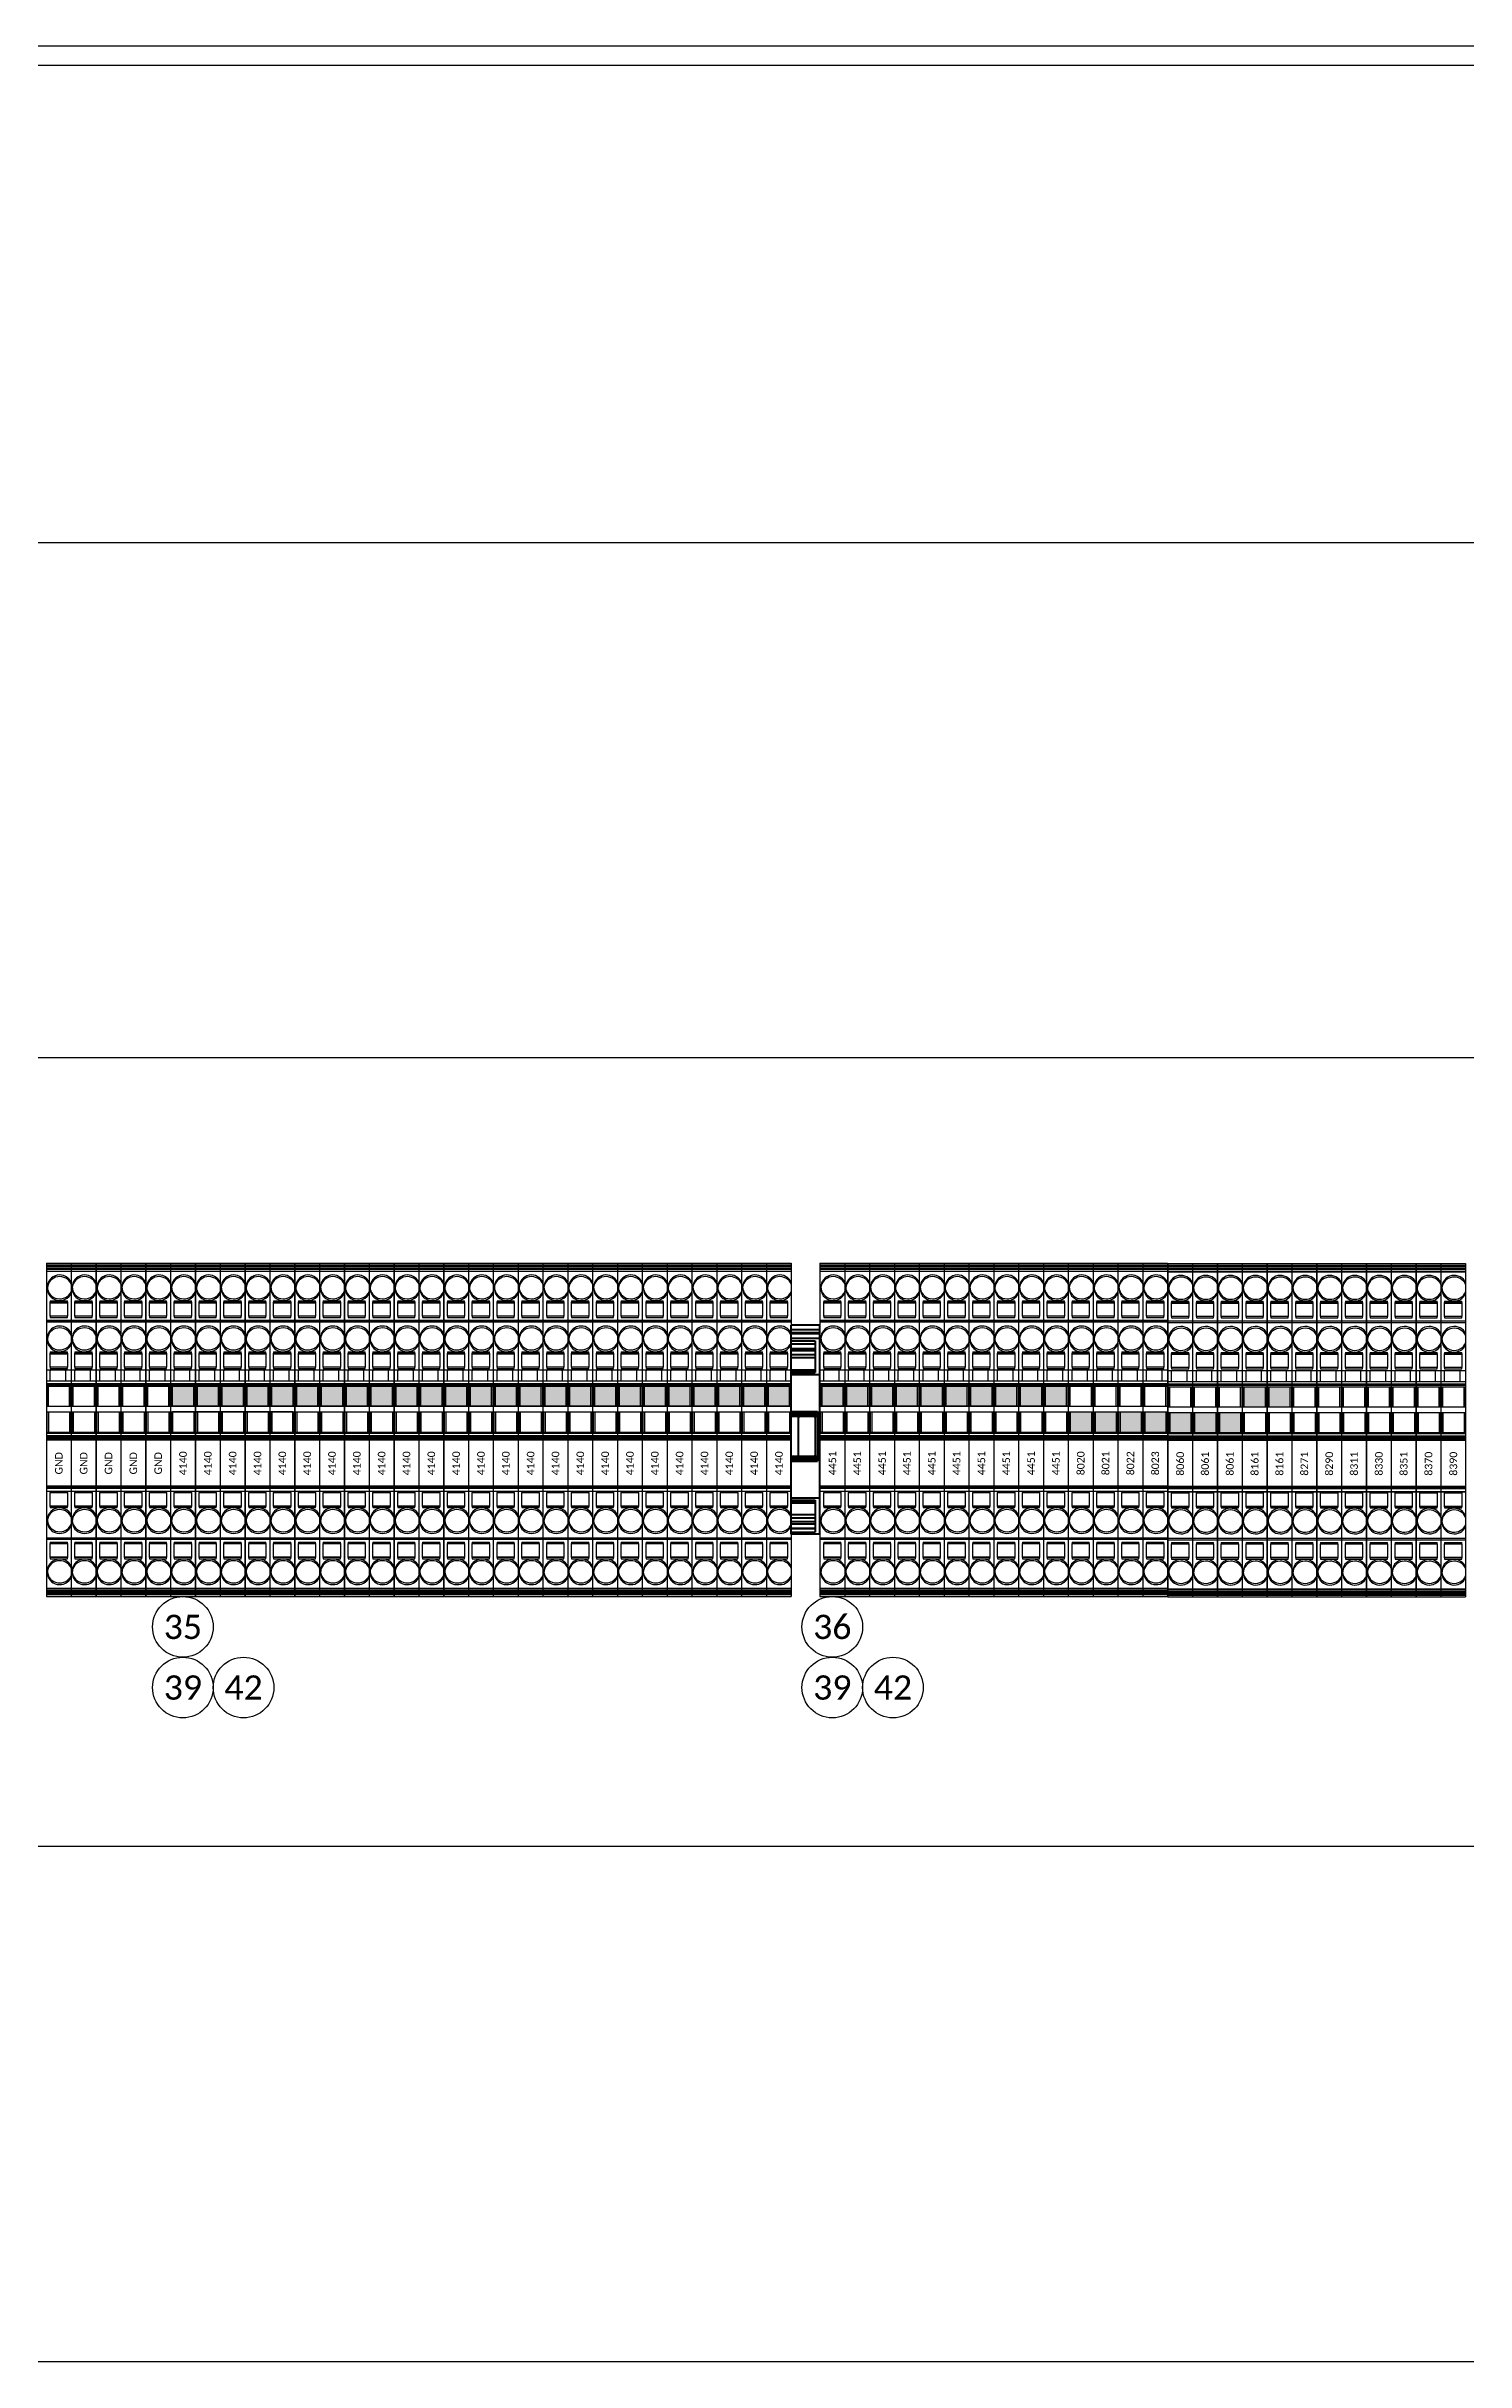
# Model space of a CAD drawing. Header units: inches. Extents: x 0 to 316, y -1 to 150.
# Drawn here: x 195.37 to 207.07, y 109.51 to 128.6 of the extents above; entities that cross this region are included whole.
import ezdxf
from ezdxf.enums import TextEntityAlignment as Align

# ---------------------------------------------------------------- set-up
doc = ezdxf.new("R2010")
doc.units = ezdxf.units.IN
doc.header["$MEASUREMENT"] = 0
doc.linetypes.add('HIDDEN2', pattern=[0.1875, 0.125, -0.0625])
doc.styles.add('Calibri', font='calibri.ttf')

# ---------------------------------------------------------------- blocks, each defined once
blk = doc.blocks.new('TB Wago 2002-1401 GRY')
at = {"lineweight": -3}
for p, q in [((-0.102, 2.75), (0.102, 2.75)), ((-0.102, 2.75), (-0.102, 0)), ((-0.102, 2.736), (0.102, 2.736)), ((-0.102, 2.732), (-0.102, 2.699)), ((0.102, 2.732), (-0.102, 2.732)), ((-0.102, 2.732), (0.102, 2.732)), ((-0.102, 2.73), (0.102, 2.73)), ((-0.102, 2.725), (0.102, 2.725)), ((-0.102, 2.721), (0.102, 2.721)), ((-0.102, 2.707), (0.102, 2.707)), ((-0.102, 2.699), (0.102, 2.699)), ((-0.102, 2.684), (0.102, 2.684)), ((-0.102, 2.682), (0.102, 2.682)), ((0.102, 2.75), (0.102, 0)), ((-0.094, 2.553), (-0.094, 2.539)), ((-0.071, 2.438), (0.071, 2.438)), ((-0.071, 2.438), (-0.071, 2.429)), ((-0.071, 2.429), (0.071, 2.429)), ((-0.071, 2.313), (-0.071, 2.429)), ((-0.071, 2.423), (0.071, 2.423)), ((-0.071, 2.313), (-0.071, 2.301)), ((0.071, 2.313), (-0.071, 2.313)), ((-0.071, 2.301), (0.071, 2.301)), ((0.071, 2.429), (0.071, 2.438)), ((0.071, 2.429), (0.071, 2.313)), ((0.071, 2.301), (0.071, 2.313)), ((-0.102, 2.278), (0.102, 2.278)), ((-0.102, 2.276), (0.102, 2.276)), ((-0.102, 2.264), (0.102, 2.264)), ((-0.102, 2.197), (-0.102, 2.133)), ((-0.094, 2.132), (-0.094, 2.117)), ((-0.071, 2.017), (0.071, 2.017)), ((-0.071, 2.017), (-0.071, 2.007)), ((-0.071, 2.007), (0.071, 2.007)), ((-0.071, 1.891), (-0.071, 2.007)), ((-0.071, 2.001), (0.071, 2.001)), ((0.071, 2.007), (0.071, 2.017)), ((0.071, 2.007), (0.071, 1.891)), ((-0.102, 1.868), (0.102, 1.868)), ((-0.102, 1.778), (0.102, 1.778)), ((-0.102, 1.758), (0.102, 1.758)), ((-0.102, 1.746), (0.102, 1.746)), ((-0.102, 1.734), (0.102, 1.734)), ((-0.094, 1.569), (-0.094, 1.734)), ((-0.085, 1.569), (-0.085, 1.734)), ((-0.071, 1.891), (-0.071, 1.88)), ((0.071, 1.891), (-0.071, 1.891)), ((-0.071, 1.88), (0.071, 1.88)), ((-0.071, 1.778), (-0.071, 1.86)), ((0.055, 1.86), (0.055, 1.778)), ((0.071, 1.88), (0.071, 1.891)), ((0.089, 1.569), (0.089, 1.734)), ((0.098, 1.734), (0.098, 1.569)), ((-0.102, 1.569), (0.102, 1.569)), ((-0.102, 1.522), (0.102, 1.522)), ((-0.102, 1.356), (0.102, 1.356)), ((-0.102, 1.347), (0.102, 1.347)), ((-0.094, 1.356), (-0.094, 1.522)), ((-0.085, 1.522), (-0.085, 1.356)), ((0.089, 1.522), (0.089, 1.356)), ((0.098, 1.522), (0.098, 1.356)), ((-0.102, 1.328), (0.102, 1.328)), ((-0.102, 1.317), (0.102, 1.317)), ((-0.102, 1.315), (0.102, 1.315)), ((-0.102, 1.309), (0.102, 1.309)), ((-0.102, 1.306), (0.102, 1.306)), ((-0.102, 1.305), (0.102, 1.305)), ((-0.102, 1.303), (0.102, 1.303)), ((-0.102, 1.303), (0.102, 1.303)), ((-0.102, 1.292), (0.102, 1.292)), ((-0.102, 0.913), (0.102, 0.913)), ((0.102, 0.906), (-0.102, 0.906)), ((-0.102, 0.903), (0.102, 0.903)), ((-0.102, 0.894), (0.102, 0.894)), ((-0.102, 0.87), (0.012, 0.87)), ((-0.102, 0.87), (0.102, 0.87)), ((-0.102, 0.868), (0.102, 0.868)), ((-0.071, 0.87), (0.071, 0.87)), ((-0.071, 0.87), (-0.071, 0.859)), ((-0.071, 0.859), (0.071, 0.859)), ((-0.071, 0.743), (-0.071, 0.859)), ((0.071, 0.859), (0.071, 0.87)), ((0.071, 0.859), (0.071, 0.743)), ((-0.094, 0.633), (-0.094, 0.619)), ((-0.071, 0.749), (0.071, 0.749)), ((-0.071, 0.743), (-0.071, 0.734)), ((0.071, 0.743), (-0.071, 0.743)), ((-0.071, 0.734), (0.071, 0.734)), ((0.071, 0.734), (0.071, 0.743)), ((-0.102, 0.485), (0.102, 0.485)), ((-0.102, 0.472), (0.102, 0.472)), ((-0.071, 0.449), (0.071, 0.449)), ((-0.071, 0.449), (-0.071, 0.438)), ((-0.071, 0.438), (0.071, 0.438)), ((-0.071, 0.322), (-0.071, 0.438)), ((0.071, 0.438), (0.071, 0.449)), ((0.071, 0.438), (0.071, 0.322)), ((-0.094, 0.211), (-0.094, 0.197)), ((-0.071, 0.327), (0.071, 0.327)), ((-0.071, 0.322), (-0.071, 0.312)), ((0.071, 0.322), (-0.071, 0.322)), ((-0.071, 0.312), (0.071, 0.312)), ((0.071, 0.312), (0.071, 0.322)), ((-0.102, 0.068), (0.102, 0.068)), ((-0.102, 0.066), (0.102, 0.066)), ((-0.102, 0.065), (0.102, 0.065)), ((-0.102, 0.051), (0.102, 0.051)), ((0.102, 0.047), (-0.102, 0.047)), ((-0.102, 0.043), (0.102, 0.043)), ((-0.102, 0.037), (0.102, 0.037)), ((-0.102, 0.03), (0.102, 0.03)), ((-0.102, 0.029), (0.102, 0.029)), ((-0.102, 0.02), (0.102, 0.02)), ((-0.102, 0.018), (0.102, 0.018)), ((-0.102, 0.018), (0.102, 0.018)), ((-0.102, 0.018), (0.102, 0.018)), ((-0.102, 0.016), (0.102, 0.016)), ((-0.102, 0.001), (0.102, 0.001)), ((-0.102, 0), (0.102, 0))]:
    blk.add_line(p, q, dxfattribs=at)
for points in [[(-0.071, 1.86), (-0.071, 1.86), (-0.071, 1.861), (-0.071, 1.861), (-0.071, 1.861), (-0.071, 1.861), (-0.071, 1.861), (-0.071, 1.861), (-0.071, 1.861), (-0.071, 1.861), (-0.071, 1.861), (-0.071, 1.861), (-0.071, 1.861), (-0.071, 1.862), (-0.071, 1.862), (-0.071, 1.862), (-0.071, 1.862), (-0.071, 1.862), (-0.071, 1.862), (-0.071, 1.862), (-0.071, 1.862), (-0.071, 1.862), (-0.071, 1.862), (-0.071, 1.862), (-0.071, 1.863), (-0.071, 1.863), (-0.071, 1.863), (-0.07, 1.863), (-0.07, 1.863), (-0.07, 1.863), (-0.07, 1.863), (-0.07, 1.863), (-0.07, 1.863), (-0.07, 1.863), (-0.07, 1.863), (-0.07, 1.864), (-0.07, 1.864), (-0.07, 1.864), (-0.07, 1.864), (-0.07, 1.864), (-0.07, 1.864), (-0.07, 1.864), (-0.07, 1.864), (-0.07, 1.864), (-0.07, 1.864), (-0.07, 1.864), (-0.07, 1.865), (-0.07, 1.865), (-0.07, 1.865), (-0.07, 1.865), (-0.069, 1.865), (-0.069, 1.865), (-0.069, 1.865), (-0.069, 1.865), (-0.069, 1.865), (-0.069, 1.865), (-0.069, 1.865), (-0.069, 1.865), (-0.069, 1.865), (-0.069, 1.866), (-0.069, 1.866), (-0.069, 1.866), (-0.069, 1.866), (-0.069, 1.866), (-0.069, 1.866), (-0.069, 1.866), (-0.069, 1.866), (-0.068, 1.866), (-0.068, 1.866), (-0.068, 1.866), (-0.068, 1.866), (-0.068, 1.866), (-0.068, 1.866), (-0.068, 1.866), (-0.068, 1.867), (-0.068, 1.867), (-0.068, 1.867), (-0.068, 1.867), (-0.068, 1.867), (-0.068, 1.867), (-0.067, 1.867), (-0.067, 1.867), (-0.067, 1.867), (-0.067, 1.867), (-0.067, 1.867), (-0.067, 1.867), (-0.067, 1.867), (-0.067, 1.867), (-0.067, 1.867), (-0.067, 1.867), (-0.067, 1.867), (-0.067, 1.867), (-0.066, 1.867), (-0.066, 1.867), (-0.066, 1.868), (-0.066, 1.868), (-0.066, 1.868), (-0.066, 1.868), (-0.066, 1.868), (-0.066, 1.868), (-0.066, 1.868), (-0.066, 1.868), (-0.066, 1.868), (-0.065, 1.868), (-0.065, 1.868), (-0.065, 1.868), (-0.065, 1.868), (-0.065, 1.868), (-0.065, 1.868), (-0.065, 1.868), (-0.065, 1.868), (-0.065, 1.868), (-0.065, 1.868), (-0.065, 1.868), (-0.065, 1.868), (-0.064, 1.868), (-0.064, 1.868), (-0.064, 1.868), (-0.064, 1.868), (-0.064, 1.868), (-0.064, 1.868), (-0.064, 1.868), (-0.064, 1.868), (-0.064, 1.868), (-0.064, 1.868), (-0.063, 1.868), (-0.063, 1.868), (-0.063, 1.868), (-0.063, 1.868), (-0.063, 1.868), (-0.063, 1.868)], [(0.047, 1.868), (0.047, 1.868), (0.047, 1.868), (0.048, 1.868), (0.048, 1.868), (0.048, 1.868), (0.048, 1.868), (0.048, 1.868), (0.048, 1.868), (0.048, 1.868), (0.048, 1.868), (0.048, 1.868), (0.048, 1.868), (0.048, 1.868), (0.049, 1.868), (0.049, 1.868), (0.049, 1.868), (0.049, 1.868), (0.049, 1.868), (0.049, 1.868), (0.049, 1.868), (0.049, 1.868), (0.049, 1.868), (0.049, 1.868), (0.049, 1.868), (0.05, 1.868), (0.05, 1.868), (0.05, 1.868), (0.05, 1.868), (0.05, 1.868), (0.05, 1.868), (0.05, 1.868), (0.05, 1.868), (0.05, 1.868), (0.05, 1.868), (0.05, 1.868), (0.051, 1.868), (0.051, 1.867), (0.051, 1.867), (0.051, 1.867), (0.051, 1.867), (0.051, 1.867), (0.051, 1.867), (0.051, 1.867), (0.051, 1.867), (0.051, 1.867), (0.051, 1.867), (0.051, 1.867), (0.052, 1.867), (0.052, 1.867), (0.052, 1.867), (0.052, 1.867), (0.052, 1.867), (0.052, 1.867), (0.052, 1.867), (0.052, 1.867), (0.052, 1.867), (0.052, 1.866), (0.052, 1.866), (0.052, 1.866), (0.053, 1.866), (0.053, 1.866), (0.053, 1.866), (0.053, 1.866), (0.053, 1.866), (0.053, 1.866), (0.053, 1.866), (0.053, 1.866), (0.053, 1.866), (0.053, 1.866), (0.053, 1.866), (0.053, 1.866), (0.053, 1.865), (0.053, 1.865), (0.053, 1.865), (0.053, 1.865), (0.053, 1.865), (0.054, 1.865), (0.054, 1.865), (0.054, 1.865), (0.054, 1.865), (0.054, 1.865), (0.054, 1.865), (0.054, 1.865), (0.054, 1.865), (0.054, 1.864), (0.054, 1.864), (0.054, 1.864), (0.054, 1.864), (0.054, 1.864), (0.054, 1.864), (0.054, 1.864), (0.054, 1.864), (0.054, 1.864), (0.054, 1.864), (0.054, 1.864), (0.055, 1.863), (0.055, 1.863), (0.055, 1.863), (0.055, 1.863), (0.055, 1.863), (0.055, 1.863), (0.055, 1.863), (0.055, 1.863), (0.055, 1.863), (0.055, 1.863), (0.055, 1.863), (0.055, 1.862), (0.055, 1.862), (0.055, 1.862), (0.055, 1.862), (0.055, 1.862), (0.055, 1.862), (0.055, 1.862), (0.055, 1.862), (0.055, 1.862), (0.055, 1.862), (0.055, 1.862), (0.055, 1.861), (0.055, 1.861), (0.055, 1.861), (0.055, 1.861), (0.055, 1.861), (0.055, 1.861), (0.055, 1.861), (0.055, 1.861), (0.055, 1.861), (0.055, 1.861), (0.055, 1.861), (0.055, 1.86), (0.055, 1.86)]]:
    blk.add_lwpolyline(points, dxfattribs=at)
for centre, start_param, end_param in [((0.008, 2.539), 3.069394, 5.888394), ((0.008, 2.553), 0.394791, 5.888394), ((0.008, 2.539), 0.394791, 3.069394), ((0.008, 2.117), 3.069394, 5.888394), ((0.008, 2.132), 0.394791, 5.888394), ((0.008, 2.117), 0.394791, 3.069394), ((0.008, 0.633), 0.394791, 3.213792), ((0.008, 0.619), 0.394791, 5.888394), ((0.008, 0.633), 3.213792, 5.888394), ((0.008, 0.211), 0.394791, 3.213792), ((0.008, 0.197), 0.394791, 5.888394), ((0.008, 0.211), 3.213792, 5.888394)]:
    blk.add_ellipse(centre, major_axis=(0.102, 0), ratio=0.965926, start_param=start_param, end_param=end_param, dxfattribs=at)
at = {"lineweight": -3, "style": 'Calibri'}
blk.add_attdef('XXXX', text='', height=0.0625, rotation=90, dxfattribs=at).set_placement((0.032, 1.099), align=Align.CENTER)
blk = doc.blocks.new('TB Wago 2002-1403 RED')
at = {"color": 1, "lineweight": -3}
for p, q in [((-0.102, 2.75), (0.102, 2.75)), ((-0.102, 2.75), (-0.102, 0)), ((-0.102, 2.736), (0.102, 2.736)), ((-0.102, 2.732), (-0.102, 2.699)), ((0.102, 2.732), (-0.102, 2.732)), ((-0.102, 2.732), (0.102, 2.732)), ((-0.102, 2.73), (0.102, 2.73)), ((-0.102, 2.725), (0.102, 2.725)), ((-0.102, 2.721), (0.102, 2.721)), ((-0.102, 2.707), (0.102, 2.707)), ((-0.102, 2.699), (0.102, 2.699)), ((-0.102, 2.684), (0.102, 2.684)), ((-0.102, 2.682), (0.102, 2.682)), ((0.102, 2.75), (0.102, 0)), ((-0.094, 2.553), (-0.094, 2.539)), ((-0.071, 2.438), (0.071, 2.438)), ((-0.071, 2.438), (-0.071, 2.429)), ((-0.071, 2.429), (0.071, 2.429)), ((-0.071, 2.313), (-0.071, 2.429)), ((-0.071, 2.423), (0.071, 2.423)), ((-0.071, 2.313), (-0.071, 2.301)), ((0.071, 2.313), (-0.071, 2.313)), ((-0.071, 2.301), (0.071, 2.301)), ((0.071, 2.429), (0.071, 2.438)), ((0.071, 2.429), (0.071, 2.313)), ((0.071, 2.301), (0.071, 2.313)), ((-0.102, 2.278), (0.102, 2.278)), ((-0.102, 2.276), (0.102, 2.276)), ((-0.102, 2.264), (0.102, 2.264)), ((-0.102, 2.197), (-0.102, 2.133)), ((-0.094, 2.132), (-0.094, 2.117)), ((-0.071, 2.017), (0.071, 2.017)), ((-0.071, 2.017), (-0.071, 2.007)), ((-0.071, 2.007), (0.071, 2.007)), ((-0.071, 1.891), (-0.071, 2.007)), ((-0.071, 2.001), (0.071, 2.001)), ((0.071, 2.007), (0.071, 2.017)), ((0.071, 2.007), (0.071, 1.891)), ((-0.102, 1.868), (0.102, 1.868)), ((-0.102, 1.778), (0.102, 1.778)), ((-0.102, 1.758), (0.102, 1.758)), ((-0.102, 1.746), (0.102, 1.746)), ((-0.102, 1.734), (0.102, 1.734)), ((-0.094, 1.569), (-0.094, 1.734)), ((-0.085, 1.569), (-0.085, 1.734)), ((-0.071, 1.891), (-0.071, 1.88)), ((0.071, 1.891), (-0.071, 1.891)), ((-0.071, 1.88), (0.071, 1.88)), ((-0.071, 1.778), (-0.071, 1.86)), ((0.055, 1.86), (0.055, 1.778)), ((0.071, 1.88), (0.071, 1.891)), ((0.089, 1.569), (0.089, 1.734)), ((0.098, 1.734), (0.098, 1.569)), ((-0.102, 1.569), (0.102, 1.569)), ((-0.102, 1.522), (0.102, 1.522)), ((-0.102, 1.356), (0.102, 1.356)), ((-0.102, 1.347), (0.102, 1.347)), ((-0.094, 1.356), (-0.094, 1.522)), ((-0.085, 1.522), (-0.085, 1.356)), ((0.089, 1.522), (0.089, 1.356)), ((0.098, 1.522), (0.098, 1.356)), ((-0.102, 1.328), (0.102, 1.328)), ((-0.102, 1.317), (0.102, 1.317)), ((-0.102, 1.315), (0.102, 1.315)), ((-0.102, 1.309), (0.102, 1.309)), ((-0.102, 1.306), (0.102, 1.306)), ((-0.102, 1.305), (0.102, 1.305)), ((-0.102, 1.303), (0.102, 1.303)), ((-0.102, 1.303), (0.102, 1.303)), ((-0.102, 1.292), (0.102, 1.292)), ((-0.102, 0.913), (0.102, 0.913)), ((0.102, 0.906), (-0.102, 0.906)), ((-0.102, 0.903), (0.102, 0.903)), ((-0.102, 0.894), (0.102, 0.894)), ((-0.102, 0.87), (0.012, 0.87)), ((-0.102, 0.87), (0.102, 0.87)), ((-0.102, 0.868), (0.102, 0.868)), ((-0.071, 0.87), (0.071, 0.87)), ((-0.071, 0.87), (-0.071, 0.859)), ((-0.071, 0.859), (0.071, 0.859)), ((-0.071, 0.743), (-0.071, 0.859)), ((0.071, 0.859), (0.071, 0.87)), ((0.071, 0.859), (0.071, 0.743)), ((-0.094, 0.633), (-0.094, 0.619)), ((-0.071, 0.749), (0.071, 0.749)), ((-0.071, 0.743), (-0.071, 0.734)), ((0.071, 0.743), (-0.071, 0.743)), ((-0.071, 0.734), (0.071, 0.734)), ((0.071, 0.734), (0.071, 0.743)), ((-0.102, 0.485), (0.102, 0.485)), ((-0.102, 0.472), (0.102, 0.472)), ((-0.071, 0.449), (0.071, 0.449)), ((-0.071, 0.449), (-0.071, 0.438)), ((-0.071, 0.438), (0.071, 0.438)), ((-0.071, 0.322), (-0.071, 0.438)), ((0.071, 0.438), (0.071, 0.449)), ((0.071, 0.438), (0.071, 0.322)), ((-0.094, 0.211), (-0.094, 0.197)), ((-0.071, 0.327), (0.071, 0.327)), ((-0.071, 0.322), (-0.071, 0.312)), ((0.071, 0.322), (-0.071, 0.322)), ((-0.071, 0.312), (0.071, 0.312)), ((0.071, 0.312), (0.071, 0.322)), ((-0.102, 0.068), (0.102, 0.068)), ((-0.102, 0.066), (0.102, 0.066)), ((-0.102, 0.065), (0.102, 0.065)), ((-0.102, 0.051), (0.102, 0.051)), ((0.102, 0.047), (-0.102, 0.047)), ((-0.102, 0.043), (0.102, 0.043)), ((-0.102, 0.037), (0.102, 0.037)), ((-0.102, 0.03), (0.102, 0.03)), ((-0.102, 0.029), (0.102, 0.029)), ((-0.102, 0.02), (0.102, 0.02)), ((-0.102, 0.018), (0.102, 0.018)), ((-0.102, 0.018), (0.102, 0.018)), ((-0.102, 0.018), (0.102, 0.018)), ((-0.102, 0.016), (0.102, 0.016)), ((-0.102, 0.001), (0.102, 0.001)), ((-0.102, 0), (0.102, 0))]:
    blk.add_line(p, q, dxfattribs=at)
for points in [[(-0.071, 1.86), (-0.071, 1.86), (-0.071, 1.861), (-0.071, 1.861), (-0.071, 1.861), (-0.071, 1.861), (-0.071, 1.861), (-0.071, 1.861), (-0.071, 1.861), (-0.071, 1.861), (-0.071, 1.861), (-0.071, 1.861), (-0.071, 1.861), (-0.071, 1.862), (-0.071, 1.862), (-0.071, 1.862), (-0.071, 1.862), (-0.071, 1.862), (-0.071, 1.862), (-0.071, 1.862), (-0.071, 1.862), (-0.071, 1.862), (-0.071, 1.862), (-0.071, 1.862), (-0.071, 1.863), (-0.071, 1.863), (-0.071, 1.863), (-0.07, 1.863), (-0.07, 1.863), (-0.07, 1.863), (-0.07, 1.863), (-0.07, 1.863), (-0.07, 1.863), (-0.07, 1.863), (-0.07, 1.863), (-0.07, 1.864), (-0.07, 1.864), (-0.07, 1.864), (-0.07, 1.864), (-0.07, 1.864), (-0.07, 1.864), (-0.07, 1.864), (-0.07, 1.864), (-0.07, 1.864), (-0.07, 1.864), (-0.07, 1.864), (-0.07, 1.865), (-0.07, 1.865), (-0.07, 1.865), (-0.07, 1.865), (-0.069, 1.865), (-0.069, 1.865), (-0.069, 1.865), (-0.069, 1.865), (-0.069, 1.865), (-0.069, 1.865), (-0.069, 1.865), (-0.069, 1.865), (-0.069, 1.865), (-0.069, 1.866), (-0.069, 1.866), (-0.069, 1.866), (-0.069, 1.866), (-0.069, 1.866), (-0.069, 1.866), (-0.069, 1.866), (-0.069, 1.866), (-0.068, 1.866), (-0.068, 1.866), (-0.068, 1.866), (-0.068, 1.866), (-0.068, 1.866), (-0.068, 1.866), (-0.068, 1.866), (-0.068, 1.867), (-0.068, 1.867), (-0.068, 1.867), (-0.068, 1.867), (-0.068, 1.867), (-0.068, 1.867), (-0.067, 1.867), (-0.067, 1.867), (-0.067, 1.867), (-0.067, 1.867), (-0.067, 1.867), (-0.067, 1.867), (-0.067, 1.867), (-0.067, 1.867), (-0.067, 1.867), (-0.067, 1.867), (-0.067, 1.867), (-0.067, 1.867), (-0.066, 1.867), (-0.066, 1.867), (-0.066, 1.868), (-0.066, 1.868), (-0.066, 1.868), (-0.066, 1.868), (-0.066, 1.868), (-0.066, 1.868), (-0.066, 1.868), (-0.066, 1.868), (-0.066, 1.868), (-0.065, 1.868), (-0.065, 1.868), (-0.065, 1.868), (-0.065, 1.868), (-0.065, 1.868), (-0.065, 1.868), (-0.065, 1.868), (-0.065, 1.868), (-0.065, 1.868), (-0.065, 1.868), (-0.065, 1.868), (-0.065, 1.868), (-0.064, 1.868), (-0.064, 1.868), (-0.064, 1.868), (-0.064, 1.868), (-0.064, 1.868), (-0.064, 1.868), (-0.064, 1.868), (-0.064, 1.868), (-0.064, 1.868), (-0.064, 1.868), (-0.063, 1.868), (-0.063, 1.868), (-0.063, 1.868), (-0.063, 1.868), (-0.063, 1.868), (-0.063, 1.868)], [(0.047, 1.868), (0.047, 1.868), (0.047, 1.868), (0.048, 1.868), (0.048, 1.868), (0.048, 1.868), (0.048, 1.868), (0.048, 1.868), (0.048, 1.868), (0.048, 1.868), (0.048, 1.868), (0.048, 1.868), (0.048, 1.868), (0.048, 1.868), (0.049, 1.868), (0.049, 1.868), (0.049, 1.868), (0.049, 1.868), (0.049, 1.868), (0.049, 1.868), (0.049, 1.868), (0.049, 1.868), (0.049, 1.868), (0.049, 1.868), (0.049, 1.868), (0.05, 1.868), (0.05, 1.868), (0.05, 1.868), (0.05, 1.868), (0.05, 1.868), (0.05, 1.868), (0.05, 1.868), (0.05, 1.868), (0.05, 1.868), (0.05, 1.868), (0.05, 1.868), (0.051, 1.868), (0.051, 1.867), (0.051, 1.867), (0.051, 1.867), (0.051, 1.867), (0.051, 1.867), (0.051, 1.867), (0.051, 1.867), (0.051, 1.867), (0.051, 1.867), (0.051, 1.867), (0.051, 1.867), (0.052, 1.867), (0.052, 1.867), (0.052, 1.867), (0.052, 1.867), (0.052, 1.867), (0.052, 1.867), (0.052, 1.867), (0.052, 1.867), (0.052, 1.867), (0.052, 1.866), (0.052, 1.866), (0.052, 1.866), (0.053, 1.866), (0.053, 1.866), (0.053, 1.866), (0.053, 1.866), (0.053, 1.866), (0.053, 1.866), (0.053, 1.866), (0.053, 1.866), (0.053, 1.866), (0.053, 1.866), (0.053, 1.866), (0.053, 1.866), (0.053, 1.865), (0.053, 1.865), (0.053, 1.865), (0.053, 1.865), (0.053, 1.865), (0.054, 1.865), (0.054, 1.865), (0.054, 1.865), (0.054, 1.865), (0.054, 1.865), (0.054, 1.865), (0.054, 1.865), (0.054, 1.865), (0.054, 1.864), (0.054, 1.864), (0.054, 1.864), (0.054, 1.864), (0.054, 1.864), (0.054, 1.864), (0.054, 1.864), (0.054, 1.864), (0.054, 1.864), (0.054, 1.864), (0.054, 1.864), (0.055, 1.863), (0.055, 1.863), (0.055, 1.863), (0.055, 1.863), (0.055, 1.863), (0.055, 1.863), (0.055, 1.863), (0.055, 1.863), (0.055, 1.863), (0.055, 1.863), (0.055, 1.863), (0.055, 1.862), (0.055, 1.862), (0.055, 1.862), (0.055, 1.862), (0.055, 1.862), (0.055, 1.862), (0.055, 1.862), (0.055, 1.862), (0.055, 1.862), (0.055, 1.862), (0.055, 1.862), (0.055, 1.861), (0.055, 1.861), (0.055, 1.861), (0.055, 1.861), (0.055, 1.861), (0.055, 1.861), (0.055, 1.861), (0.055, 1.861), (0.055, 1.861), (0.055, 1.861), (0.055, 1.861), (0.055, 1.86), (0.055, 1.86)]]:
    blk.add_lwpolyline(points, dxfattribs=at)
for centre, start_param, end_param in [((0.008, 2.539), 3.069394, 5.888394), ((0.008, 2.553), 0.394791, 5.888394), ((0.008, 2.539), 0.394791, 3.069394), ((0.008, 2.117), 3.069394, 5.888394), ((0.008, 2.132), 0.394791, 5.888394), ((0.008, 2.117), 0.394791, 3.069394), ((0.008, 0.633), 0.394791, 3.213792), ((0.008, 0.619), 0.394791, 5.888394), ((0.008, 0.633), 3.213792, 5.888394), ((0.008, 0.211), 0.394791, 3.213792), ((0.008, 0.197), 0.394791, 5.888394), ((0.008, 0.211), 3.213792, 5.888394)]:
    blk.add_ellipse(centre, major_axis=(0.102, 0), ratio=0.965926, start_param=start_param, end_param=end_param, dxfattribs=at)
at = {"lineweight": -3, "style": 'Calibri'}
blk.add_attdef('XXXX', text='', height=0.0625, rotation=90, dxfattribs=at).set_placement((0.032, 1.099), align=Align.CENTER)
blk = doc.blocks.new('TB Wago 2002-1407 GND')
at = {"color": 3, "lineweight": -3}
for p, q in [((-0.102, 2.75), (0.102, 2.75)), ((-0.102, 2.75), (-0.102, 0)), ((-0.102, 2.736), (0.102, 2.736)), ((-0.102, 2.732), (-0.102, 2.699)), ((0.102, 2.732), (-0.102, 2.732)), ((-0.102, 2.732), (0.102, 2.732)), ((-0.102, 2.73), (0.102, 2.73)), ((-0.102, 2.725), (0.102, 2.725)), ((-0.102, 2.721), (0.102, 2.721)), ((-0.102, 2.707), (0.102, 2.707)), ((-0.102, 2.699), (0.102, 2.699)), ((-0.102, 2.684), (0.102, 2.684)), ((-0.102, 2.682), (0.102, 2.682)), ((0.102, 2.75), (0.102, 0)), ((-0.094, 2.553), (-0.094, 2.539)), ((-0.071, 2.438), (0.071, 2.438)), ((-0.071, 2.438), (-0.071, 2.429)), ((-0.071, 2.429), (0.071, 2.429)), ((-0.071, 2.313), (-0.071, 2.429)), ((-0.071, 2.423), (0.071, 2.423)), ((-0.071, 2.313), (-0.071, 2.301)), ((0.071, 2.313), (-0.071, 2.313)), ((-0.071, 2.301), (0.071, 2.301)), ((0.071, 2.429), (0.071, 2.438)), ((0.071, 2.429), (0.071, 2.313)), ((0.071, 2.301), (0.071, 2.313)), ((-0.102, 2.278), (0.102, 2.278)), ((-0.102, 2.276), (0.102, 2.276)), ((-0.102, 2.264), (0.102, 2.264)), ((-0.102, 2.197), (-0.102, 2.133)), ((-0.094, 2.132), (-0.094, 2.117)), ((-0.071, 2.017), (0.071, 2.017)), ((-0.071, 2.017), (-0.071, 2.007)), ((-0.071, 2.007), (0.071, 2.007)), ((-0.071, 1.891), (-0.071, 2.007)), ((-0.071, 2.001), (0.071, 2.001)), ((0.071, 2.007), (0.071, 2.017)), ((0.071, 2.007), (0.071, 1.891)), ((-0.102, 1.868), (0.102, 1.868)), ((-0.102, 1.778), (0.102, 1.778)), ((-0.102, 1.758), (0.102, 1.758)), ((-0.102, 1.746), (0.102, 1.746)), ((-0.102, 1.734), (0.102, 1.734)), ((-0.094, 1.569), (-0.094, 1.734)), ((-0.085, 1.569), (-0.085, 1.734)), ((-0.071, 1.891), (-0.071, 1.88)), ((0.071, 1.891), (-0.071, 1.891)), ((-0.071, 1.88), (0.071, 1.88)), ((-0.071, 1.778), (-0.071, 1.86)), ((0.055, 1.86), (0.055, 1.778)), ((0.071, 1.88), (0.071, 1.891)), ((0.089, 1.569), (0.089, 1.734)), ((0.098, 1.734), (0.098, 1.569)), ((-0.102, 1.569), (0.102, 1.569)), ((-0.102, 1.522), (0.102, 1.522)), ((-0.102, 1.356), (0.102, 1.356)), ((-0.102, 1.347), (0.102, 1.347)), ((-0.094, 1.356), (-0.094, 1.522)), ((-0.085, 1.522), (-0.085, 1.356)), ((0.089, 1.522), (0.089, 1.356)), ((0.098, 1.522), (0.098, 1.356)), ((-0.102, 1.328), (0.102, 1.328)), ((-0.102, 1.317), (0.102, 1.317)), ((-0.102, 1.315), (0.102, 1.315)), ((-0.102, 1.309), (0.102, 1.309)), ((-0.102, 1.306), (0.102, 1.306)), ((-0.102, 1.305), (0.102, 1.305)), ((-0.102, 1.303), (0.102, 1.303)), ((-0.102, 1.303), (0.102, 1.303)), ((-0.102, 1.292), (0.102, 1.292)), ((-0.102, 0.913), (0.102, 0.913)), ((0.102, 0.906), (-0.102, 0.906)), ((-0.102, 0.903), (0.102, 0.903)), ((-0.102, 0.894), (0.102, 0.894)), ((-0.102, 0.87), (0.012, 0.87)), ((-0.102, 0.87), (0.102, 0.87)), ((-0.102, 0.868), (0.102, 0.868)), ((-0.071, 0.87), (0.071, 0.87)), ((-0.071, 0.87), (-0.071, 0.859)), ((-0.071, 0.859), (0.071, 0.859)), ((-0.071, 0.743), (-0.071, 0.859)), ((0.071, 0.859), (0.071, 0.87)), ((0.071, 0.859), (0.071, 0.743)), ((-0.094, 0.633), (-0.094, 0.619)), ((-0.071, 0.749), (0.071, 0.749)), ((-0.071, 0.743), (-0.071, 0.734)), ((0.071, 0.743), (-0.071, 0.743)), ((-0.071, 0.734), (0.071, 0.734)), ((0.071, 0.734), (0.071, 0.743)), ((-0.102, 0.485), (0.102, 0.485)), ((-0.102, 0.472), (0.102, 0.472)), ((-0.071, 0.449), (0.071, 0.449)), ((-0.071, 0.449), (-0.071, 0.438)), ((-0.071, 0.438), (0.071, 0.438)), ((-0.071, 0.322), (-0.071, 0.438)), ((0.071, 0.438), (0.071, 0.449)), ((0.071, 0.438), (0.071, 0.322)), ((-0.094, 0.211), (-0.094, 0.197)), ((-0.071, 0.327), (0.071, 0.327)), ((-0.071, 0.322), (-0.071, 0.312)), ((0.071, 0.322), (-0.071, 0.322)), ((-0.071, 0.312), (0.071, 0.312)), ((0.071, 0.312), (0.071, 0.322)), ((-0.102, 0.068), (0.102, 0.068)), ((-0.102, 0.066), (0.102, 0.066)), ((-0.102, 0.065), (0.102, 0.065)), ((-0.102, 0.051), (0.102, 0.051)), ((0.102, 0.047), (-0.102, 0.047)), ((-0.102, 0.043), (0.102, 0.043)), ((-0.102, 0.037), (0.102, 0.037)), ((-0.102, 0.03), (0.102, 0.03)), ((-0.102, 0.029), (0.102, 0.029)), ((-0.102, 0.02), (0.102, 0.02)), ((-0.102, 0.018), (0.102, 0.018)), ((-0.102, 0.018), (0.102, 0.018)), ((-0.102, 0.018), (0.102, 0.018)), ((-0.102, 0.016), (0.102, 0.016)), ((-0.102, 0.001), (0.102, 0.001)), ((-0.102, 0), (0.102, 0))]:
    blk.add_line(p, q, dxfattribs=at)
for points in [[(-0.071, 1.86), (-0.071, 1.86), (-0.071, 1.861), (-0.071, 1.861), (-0.071, 1.861), (-0.071, 1.861), (-0.071, 1.861), (-0.071, 1.861), (-0.071, 1.861), (-0.071, 1.861), (-0.071, 1.861), (-0.071, 1.861), (-0.071, 1.861), (-0.071, 1.862), (-0.071, 1.862), (-0.071, 1.862), (-0.071, 1.862), (-0.071, 1.862), (-0.071, 1.862), (-0.071, 1.862), (-0.071, 1.862), (-0.071, 1.862), (-0.071, 1.862), (-0.071, 1.862), (-0.071, 1.863), (-0.071, 1.863), (-0.071, 1.863), (-0.07, 1.863), (-0.07, 1.863), (-0.07, 1.863), (-0.07, 1.863), (-0.07, 1.863), (-0.07, 1.863), (-0.07, 1.863), (-0.07, 1.863), (-0.07, 1.864), (-0.07, 1.864), (-0.07, 1.864), (-0.07, 1.864), (-0.07, 1.864), (-0.07, 1.864), (-0.07, 1.864), (-0.07, 1.864), (-0.07, 1.864), (-0.07, 1.864), (-0.07, 1.864), (-0.07, 1.865), (-0.07, 1.865), (-0.07, 1.865), (-0.07, 1.865), (-0.069, 1.865), (-0.069, 1.865), (-0.069, 1.865), (-0.069, 1.865), (-0.069, 1.865), (-0.069, 1.865), (-0.069, 1.865), (-0.069, 1.865), (-0.069, 1.865), (-0.069, 1.866), (-0.069, 1.866), (-0.069, 1.866), (-0.069, 1.866), (-0.069, 1.866), (-0.069, 1.866), (-0.069, 1.866), (-0.069, 1.866), (-0.068, 1.866), (-0.068, 1.866), (-0.068, 1.866), (-0.068, 1.866), (-0.068, 1.866), (-0.068, 1.866), (-0.068, 1.866), (-0.068, 1.867), (-0.068, 1.867), (-0.068, 1.867), (-0.068, 1.867), (-0.068, 1.867), (-0.068, 1.867), (-0.067, 1.867), (-0.067, 1.867), (-0.067, 1.867), (-0.067, 1.867), (-0.067, 1.867), (-0.067, 1.867), (-0.067, 1.867), (-0.067, 1.867), (-0.067, 1.867), (-0.067, 1.867), (-0.067, 1.867), (-0.067, 1.867), (-0.066, 1.867), (-0.066, 1.867), (-0.066, 1.868), (-0.066, 1.868), (-0.066, 1.868), (-0.066, 1.868), (-0.066, 1.868), (-0.066, 1.868), (-0.066, 1.868), (-0.066, 1.868), (-0.066, 1.868), (-0.065, 1.868), (-0.065, 1.868), (-0.065, 1.868), (-0.065, 1.868), (-0.065, 1.868), (-0.065, 1.868), (-0.065, 1.868), (-0.065, 1.868), (-0.065, 1.868), (-0.065, 1.868), (-0.065, 1.868), (-0.065, 1.868), (-0.064, 1.868), (-0.064, 1.868), (-0.064, 1.868), (-0.064, 1.868), (-0.064, 1.868), (-0.064, 1.868), (-0.064, 1.868), (-0.064, 1.868), (-0.064, 1.868), (-0.064, 1.868), (-0.063, 1.868), (-0.063, 1.868), (-0.063, 1.868), (-0.063, 1.868), (-0.063, 1.868), (-0.063, 1.868)], [(0.047, 1.868), (0.047, 1.868), (0.047, 1.868), (0.048, 1.868), (0.048, 1.868), (0.048, 1.868), (0.048, 1.868), (0.048, 1.868), (0.048, 1.868), (0.048, 1.868), (0.048, 1.868), (0.048, 1.868), (0.048, 1.868), (0.048, 1.868), (0.049, 1.868), (0.049, 1.868), (0.049, 1.868), (0.049, 1.868), (0.049, 1.868), (0.049, 1.868), (0.049, 1.868), (0.049, 1.868), (0.049, 1.868), (0.049, 1.868), (0.049, 1.868), (0.05, 1.868), (0.05, 1.868), (0.05, 1.868), (0.05, 1.868), (0.05, 1.868), (0.05, 1.868), (0.05, 1.868), (0.05, 1.868), (0.05, 1.868), (0.05, 1.868), (0.05, 1.868), (0.051, 1.868), (0.051, 1.867), (0.051, 1.867), (0.051, 1.867), (0.051, 1.867), (0.051, 1.867), (0.051, 1.867), (0.051, 1.867), (0.051, 1.867), (0.051, 1.867), (0.051, 1.867), (0.051, 1.867), (0.052, 1.867), (0.052, 1.867), (0.052, 1.867), (0.052, 1.867), (0.052, 1.867), (0.052, 1.867), (0.052, 1.867), (0.052, 1.867), (0.052, 1.867), (0.052, 1.866), (0.052, 1.866), (0.052, 1.866), (0.053, 1.866), (0.053, 1.866), (0.053, 1.866), (0.053, 1.866), (0.053, 1.866), (0.053, 1.866), (0.053, 1.866), (0.053, 1.866), (0.053, 1.866), (0.053, 1.866), (0.053, 1.866), (0.053, 1.866), (0.053, 1.865), (0.053, 1.865), (0.053, 1.865), (0.053, 1.865), (0.053, 1.865), (0.054, 1.865), (0.054, 1.865), (0.054, 1.865), (0.054, 1.865), (0.054, 1.865), (0.054, 1.865), (0.054, 1.865), (0.054, 1.865), (0.054, 1.864), (0.054, 1.864), (0.054, 1.864), (0.054, 1.864), (0.054, 1.864), (0.054, 1.864), (0.054, 1.864), (0.054, 1.864), (0.054, 1.864), (0.054, 1.864), (0.054, 1.864), (0.055, 1.863), (0.055, 1.863), (0.055, 1.863), (0.055, 1.863), (0.055, 1.863), (0.055, 1.863), (0.055, 1.863), (0.055, 1.863), (0.055, 1.863), (0.055, 1.863), (0.055, 1.863), (0.055, 1.862), (0.055, 1.862), (0.055, 1.862), (0.055, 1.862), (0.055, 1.862), (0.055, 1.862), (0.055, 1.862), (0.055, 1.862), (0.055, 1.862), (0.055, 1.862), (0.055, 1.862), (0.055, 1.861), (0.055, 1.861), (0.055, 1.861), (0.055, 1.861), (0.055, 1.861), (0.055, 1.861), (0.055, 1.861), (0.055, 1.861), (0.055, 1.861), (0.055, 1.861), (0.055, 1.861), (0.055, 1.86), (0.055, 1.86)]]:
    blk.add_lwpolyline(points, dxfattribs=at)
for centre, start_param, end_param in [((0.008, 2.539), 3.069394, 5.888394), ((0.008, 2.553), 0.394791, 5.888394), ((0.008, 2.539), 0.394791, 3.069394), ((0.008, 2.117), 3.069394, 5.888394), ((0.008, 2.132), 0.394791, 5.888394), ((0.008, 2.117), 0.394791, 3.069394), ((0.008, 0.633), 0.394791, 3.213792), ((0.008, 0.619), 0.394791, 5.888394), ((0.008, 0.633), 3.213792, 5.888394), ((0.008, 0.211), 0.394791, 3.213792), ((0.008, 0.197), 0.394791, 5.888394), ((0.008, 0.211), 3.213792, 5.888394)]:
    blk.add_ellipse(centre, major_axis=(0.102, 0), ratio=0.965926, start_param=start_param, end_param=end_param, dxfattribs=at)
at = {"lineweight": -3, "style": 'Calibri'}
blk.add_attdef('XXXX', text='', height=0.0625, rotation=90, dxfattribs=at).set_placement((0.032, 1.099), align=Align.CENTER)
blk = doc.blocks.new('A$C29732917')
at = {"lineweight": 50}
for p, q in [((-25.42, 3.57), (-25.42, -2.43)), ((18.38, 3.57), (-25.42, 3.57)), ((-24.44, 3.57), (-24.44, -2.43)), ((-23.82, 3.57), (-23.82, -2.43)), ((-23.62, 3.57), (-23.62, -2.43)), ((-22.62, 3.57), (-22.62, -2.43)), ((-22.19, 2.57), (-15.5, 2.57)), ((-22.19, -2.43), (-22.19, 2.57)), ((-21.49, 2.57), (-21.49, -2.43)), ((-21.45, 2.57), (-21.45, -2.43)), ((-20.49, 2.57), (-20.49, -2.43)), ((-20.06, 2.57), (-20.06, -2.43)), ((-19.28, -2.43), (-19.28, 2.57)), ((-18.57, 2.57), (-18.57, -2.43)), ((-16.03, 2.57), (-16.03, -2.43)), ((-15.84, 2.57), (-15.84, -2.43)), ((-15.6, 2.57), (-15.6, -2.43)), ((-15.5, -2.43), (-15.5, 2.57)), ((-15.07, 3.57), (-15.07, -2.43)), ((-7.32, 3.07), (3.08, 3.07)), ((-7.32, -2.43), (-7.32, 3.07)), ((-6.92, -2.43), (-6.92, 3.07)), ((-6.56, 3.07), (-6.56, -2.43)), ((-6.32, 3.07), (-6.32, -2.43)), ((-6.12, 2.57), (1.88, 2.57)), ((2.08, 3.07), (2.08, -2.43)), ((2.32, 3.07), (2.32, -2.43)), ((2.68, 3.07), (2.68, -2.43)), ((3.08, -2.43), (3.08, 3.07)), ((10.83, 3.57), (10.83, -2.43)), ((11.26, 2.57), (17.95, 2.57)), ((11.26, -2.43), (11.26, 2.57)), ((11.35, -2.43), (11.35, 2.57)), ((11.6, 2.57), (11.6, -2.43)), ((11.79, -2.43), (11.79, 2.57)), ((14.33, 2.57), (14.33, -2.43)), ((15.04, 2.57), (15.04, -2.43)), ((15.81, 2.57), (15.81, -2.43)), ((16.25, 2.57), (16.25, -2.43)), ((17.2, 2.57), (17.2, -2.43)), ((17.25, 2.57), (17.25, -2.43)), ((17.95, -2.43), (17.95, 2.57)), ((18.38, 3.57), (18.38, -2.43)), ((18.38, -2.43), (-25.42, -2.43)), ((1.88, -0.93), (-6.12, -0.93))]:
    blk.add_line(p, q, dxfattribs=at)
at = {"lineweight": 25}
blk.add_line((-15.6, -2.43), (-16.03, -2.43), dxfattribs=at)
at = {"lineweight": 50}
for centre, start, end in [((-6.12, 2.37), 90, 180), ((1.88, 2.37), 0, 90), ((-6.12, -0.73), 180, 270), ((1.88, -0.73), 270, 0)]:
    blk.add_arc(centre, 0.2, start, end, dxfattribs=at)
blk = doc.blocks.new('Reference Number')
at = {"color": 6, "linetype": 'Continuous'}
blk.add_circle((0, 0), 0.125, dxfattribs=at)
at = {"color": 6, "linetype": 'Continuous', "style": 'Calibri'}
blk.add_attdef('REFERENCE_#', text='', height=0.1, dxfattribs=at).set_placement((0, 0), align=Align.MIDDLE_CENTER)
blk = doc.blocks.new('Rittal TS8 FloorMount 8018814 Panel')
at = {"color": 3, "linetype": 'Continuous'}
blk.add_line((57.928, 66.535), (0.982, 66.535), dxfattribs=at)
at = {"color": 9, "linetype": 'Continuous'}
blk.add_line((57.928, 66.378), (0.982, 66.378), dxfattribs=at)

msp = doc.modelspace()

# ---------------------------------------------------------------- hatches: boundary and pattern name
at = {"linetype": 'Continuous'}
h = msp.add_hatch(color=256, dxfattribs=at)
h.dxf.hatch_style = 1
h.paths.add_polyline_path([(196.39364, 117.56207), (201.51214, 117.56207), (201.51214, 117.38489), (196.39364, 117.38489)])
h = msp.add_hatch(color=256, dxfattribs=at)
h.dxf.hatch_style = 1
h.paths.add_polyline_path([(201.74814, 117.55026), (203.79554, 117.55026), (203.79554, 117.38489), (201.74814, 117.38489)])
h = msp.add_hatch(color=256, dxfattribs=at)
h.dxf.hatch_style = 1
h.paths.add_polyline_path([(205.23002, 117.54677), (205.6395, 117.54677), (205.64002, 117.38117), (205.23002, 117.38117)])
h = msp.add_hatch(color=256, dxfattribs=at)
h.dxf.hatch_style = 1
h.paths.add_polyline_path([(203.79528, 117.33764), (205.22995, 117.33415), (205.23008, 117.16878), (203.79554, 117.17205)])

# ---------------------------------------------------------------- linework, layer by layer
msp.add_line((175.11024, 124.50738), (218.61692, 124.50738), dxfattribs=at)
for points in [[(175.11024, 124.50738), (214.50897, 124.50738), (214.50897, 120.25738), (175.11024, 120.25738)], [(196.39364, 117.56207), (201.51214, 117.56207), (201.51214, 117.38489), (196.39364, 117.38489)], [(201.74814, 117.55026), (203.79554, 117.55026), (203.79554, 117.38489), (201.74814, 117.38489)], [(179.36024, 113.75738), (210.26224, 113.75738), (210.26224, 109.50738), (179.36024, 109.50738)]]:
    msp.add_lwpolyline(points, close=True, dxfattribs=at)
msp.add_lwpolyline([(196.41136, 117.17228), (197.40356, 117.17228), (197.40356, 117.33764), (196.41136, 117.33764)], close=True)

# ---------------------------------------------------------------- block references
msp.add_blockref('Rittal TS8 FloorMount 8018814 Panel', (175.11024, 62.06278), dxfattribs=at)
for name, p, values in [('TB Wago 2002-1407 GND', (195.47231, 115.81587), {'XXXX': 'GND'}), ('TB Wago 2002-1407 GND', (195.67705, 115.81587), {'XXXX': 'GND'}), ('TB Wago 2002-1407 GND', (195.88179, 115.81587), {'XXXX': 'GND'}), ('TB Wago 2002-1407 GND', (196.08653, 115.81587), {'XXXX': 'GND'}), ('TB Wago 2002-1407 GND', (196.29127, 115.81587), {'XXXX': 'GND'}), ('TB Wago 2002-1401 GRY', (196.49601, 115.81587), {'XXXX': '4140'}), ('TB Wago 2002-1401 GRY', (196.70075, 115.81587), {'XXXX': '4140'}), ('TB Wago 2002-1401 GRY', (196.90549, 115.81587), {'XXXX': '4140'}), ('TB Wago 2002-1401 GRY', (197.11023, 115.81587), {'XXXX': '4140'}), ('TB Wago 2002-1401 GRY', (197.31497, 115.81587), {'XXXX': '4140'}), ('TB Wago 2002-1401 GRY', (197.51971, 115.81587), {'XXXX': '4140'}), ('TB Wago 2002-1401 GRY', (197.72445, 115.81587), {'XXXX': '4140'}), ('TB Wago 2002-1401 GRY', (197.92919, 115.81587), {'XXXX': '4140'}), ('TB Wago 2002-1401 GRY', (198.13393, 115.81587), {'XXXX': '4140'}), ('TB Wago 2002-1401 GRY', (198.33867, 115.81587), {'XXXX': '4140'}), ('TB Wago 2002-1401 GRY', (198.54341, 115.81587), {'XXXX': '4140'}), ('TB Wago 2002-1401 GRY', (198.74815, 115.81587), {'XXXX': '4140'}), ('TB Wago 2002-1401 GRY', (198.95289, 115.81587), {'XXXX': '4140'}), ('TB Wago 2002-1401 GRY', (199.15763, 115.81587), {'XXXX': '4140'}), ('TB Wago 2002-1401 GRY', (199.36237, 115.81587), {'XXXX': '4140'}), ('TB Wago 2002-1401 GRY', (199.56711, 115.81587), {'XXXX': '4140'}), ('TB Wago 2002-1401 GRY', (199.77185, 115.81587), {'XXXX': '4140'}), ('TB Wago 2002-1401 GRY', (199.97659, 115.81587), {'XXXX': '4140'}), ('TB Wago 2002-1401 GRY', (200.18133, 115.81587), {'XXXX': '4140'}), ('TB Wago 2002-1401 GRY', (200.38607, 115.81587), {'XXXX': '4140'}), ('TB Wago 2002-1401 GRY', (200.59081, 115.81587), {'XXXX': '4140'}), ('TB Wago 2002-1401 GRY', (200.79555, 115.81587), {'XXXX': '4140'}), ('TB Wago 2002-1401 GRY', (201.00029, 115.81587), {'XXXX': '4140'}), ('TB Wago 2002-1401 GRY', (201.20503, 115.81587), {'XXXX': '4140'}), ('TB Wago 2002-1401 GRY', (201.40977, 115.81587), {'XXXX': '4140'}), ('TB Wago 2002-1403 RED', (201.85051, 115.81587), {'XXXX': '4451'}), ('TB Wago 2002-1403 RED', (202.05525, 115.81587), {'XXXX': '4451'}), ('TB Wago 2002-1403 RED', (202.25999, 115.81587), {'XXXX': '4451'}), ('TB Wago 2002-1403 RED', (202.46473, 115.81587), {'XXXX': '4451'}), ('TB Wago 2002-1403 RED', (202.66947, 115.81587), {'XXXX': '4451'}), ('TB Wago 2002-1403 RED', (202.87421, 115.81587), {'XXXX': '4451'}), ('TB Wago 2002-1403 RED', (203.07895, 115.81587), {'XXXX': '4451'}), ('TB Wago 2002-1403 RED', (203.28369, 115.81587), {'XXXX': '4451'}), ('TB Wago 2002-1403 RED', (203.48843, 115.81587), {'XXXX': '4451'}), ('TB Wago 2002-1403 RED', (203.69317, 115.81587), {'XXXX': '4451'}), ('TB Wago 2002-1403 RED', (203.89791, 115.81587), {'XXXX': '8020'}), ('TB Wago 2002-1403 RED', (204.10291, 115.81587), {'XXXX': '8021'}), ('TB Wago 2002-1403 RED', (204.30765, 115.81587), {'XXXX': '8022'}), ('TB Wago 2002-1403 RED', (204.51239, 115.81587), {'XXXX': '8023'}), ('TB Wago 2002-1403 RED', (204.71791, 115.81238), {'XXXX': '8060'}), ('TB Wago 2002-1403 RED', (204.92291, 115.81238), {'XXXX': '8061'}), ('TB Wago 2002-1403 RED', (205.12765, 115.81238), {'XXXX': '8061'}), ('TB Wago 2002-1403 RED', (205.33239, 115.81238), {'XXXX': '8161'}), ('TB Wago 2002-1403 RED', (205.53713, 115.81238), {'XXXX': '8161'}), ('TB Wago 2002-1403 RED', (205.74187, 115.81238), {'XXXX': '8271'}), ('TB Wago 2002-1403 RED', (205.94661, 115.81238), {'XXXX': '8290'}), ('TB Wago 2002-1403 RED', (206.15135, 115.81238), {'XXXX': '8311'}), ('TB Wago 2002-1403 RED', (206.35609, 115.81238), {'XXXX': '8330'}), ('TB Wago 2002-1403 RED', (206.56083, 115.81238), {'XXXX': '8351'}), ('TB Wago 2002-1403 RED', (206.76557, 115.81238), {'XXXX': '8370'}), ('TB Wago 2002-1403 RED', (206.97031, 115.81238), {'XXXX': '8390'})]:
    msp.add_blockref(name, p, dxfattribs=at).add_auto_attribs(values)
at = {"xscale": 0.03933350893663116, "yscale": 0.03933350893663116, "zscale": 0.03933350893663116, "rotation": 270}
msp.add_blockref('A$C29732917', (201.6076, 117.0525), dxfattribs=at)
at = {"color": 7, "linetype": 'HIDDEN2', "ltscale": 2, "xscale": 2, "yscale": 2, "zscale": 2}
for p, values in [((196.49601, 115.56587), {'REFERENCE_#': '35'}), ((201.85051, 115.56587), {'REFERENCE_#': '36'}), ((196.49601, 115.06587), {'REFERENCE_#': '39'}), ((196.99601, 115.06587), {'REFERENCE_#': '42'}), ((201.85051, 115.06587), {'REFERENCE_#': '39'}), ((202.35051, 115.06587), {'REFERENCE_#': '42'})]:
    msp.add_blockref('Reference Number', p, dxfattribs=at).add_auto_attribs(values)

doc.saveas('drawing.dxf')
